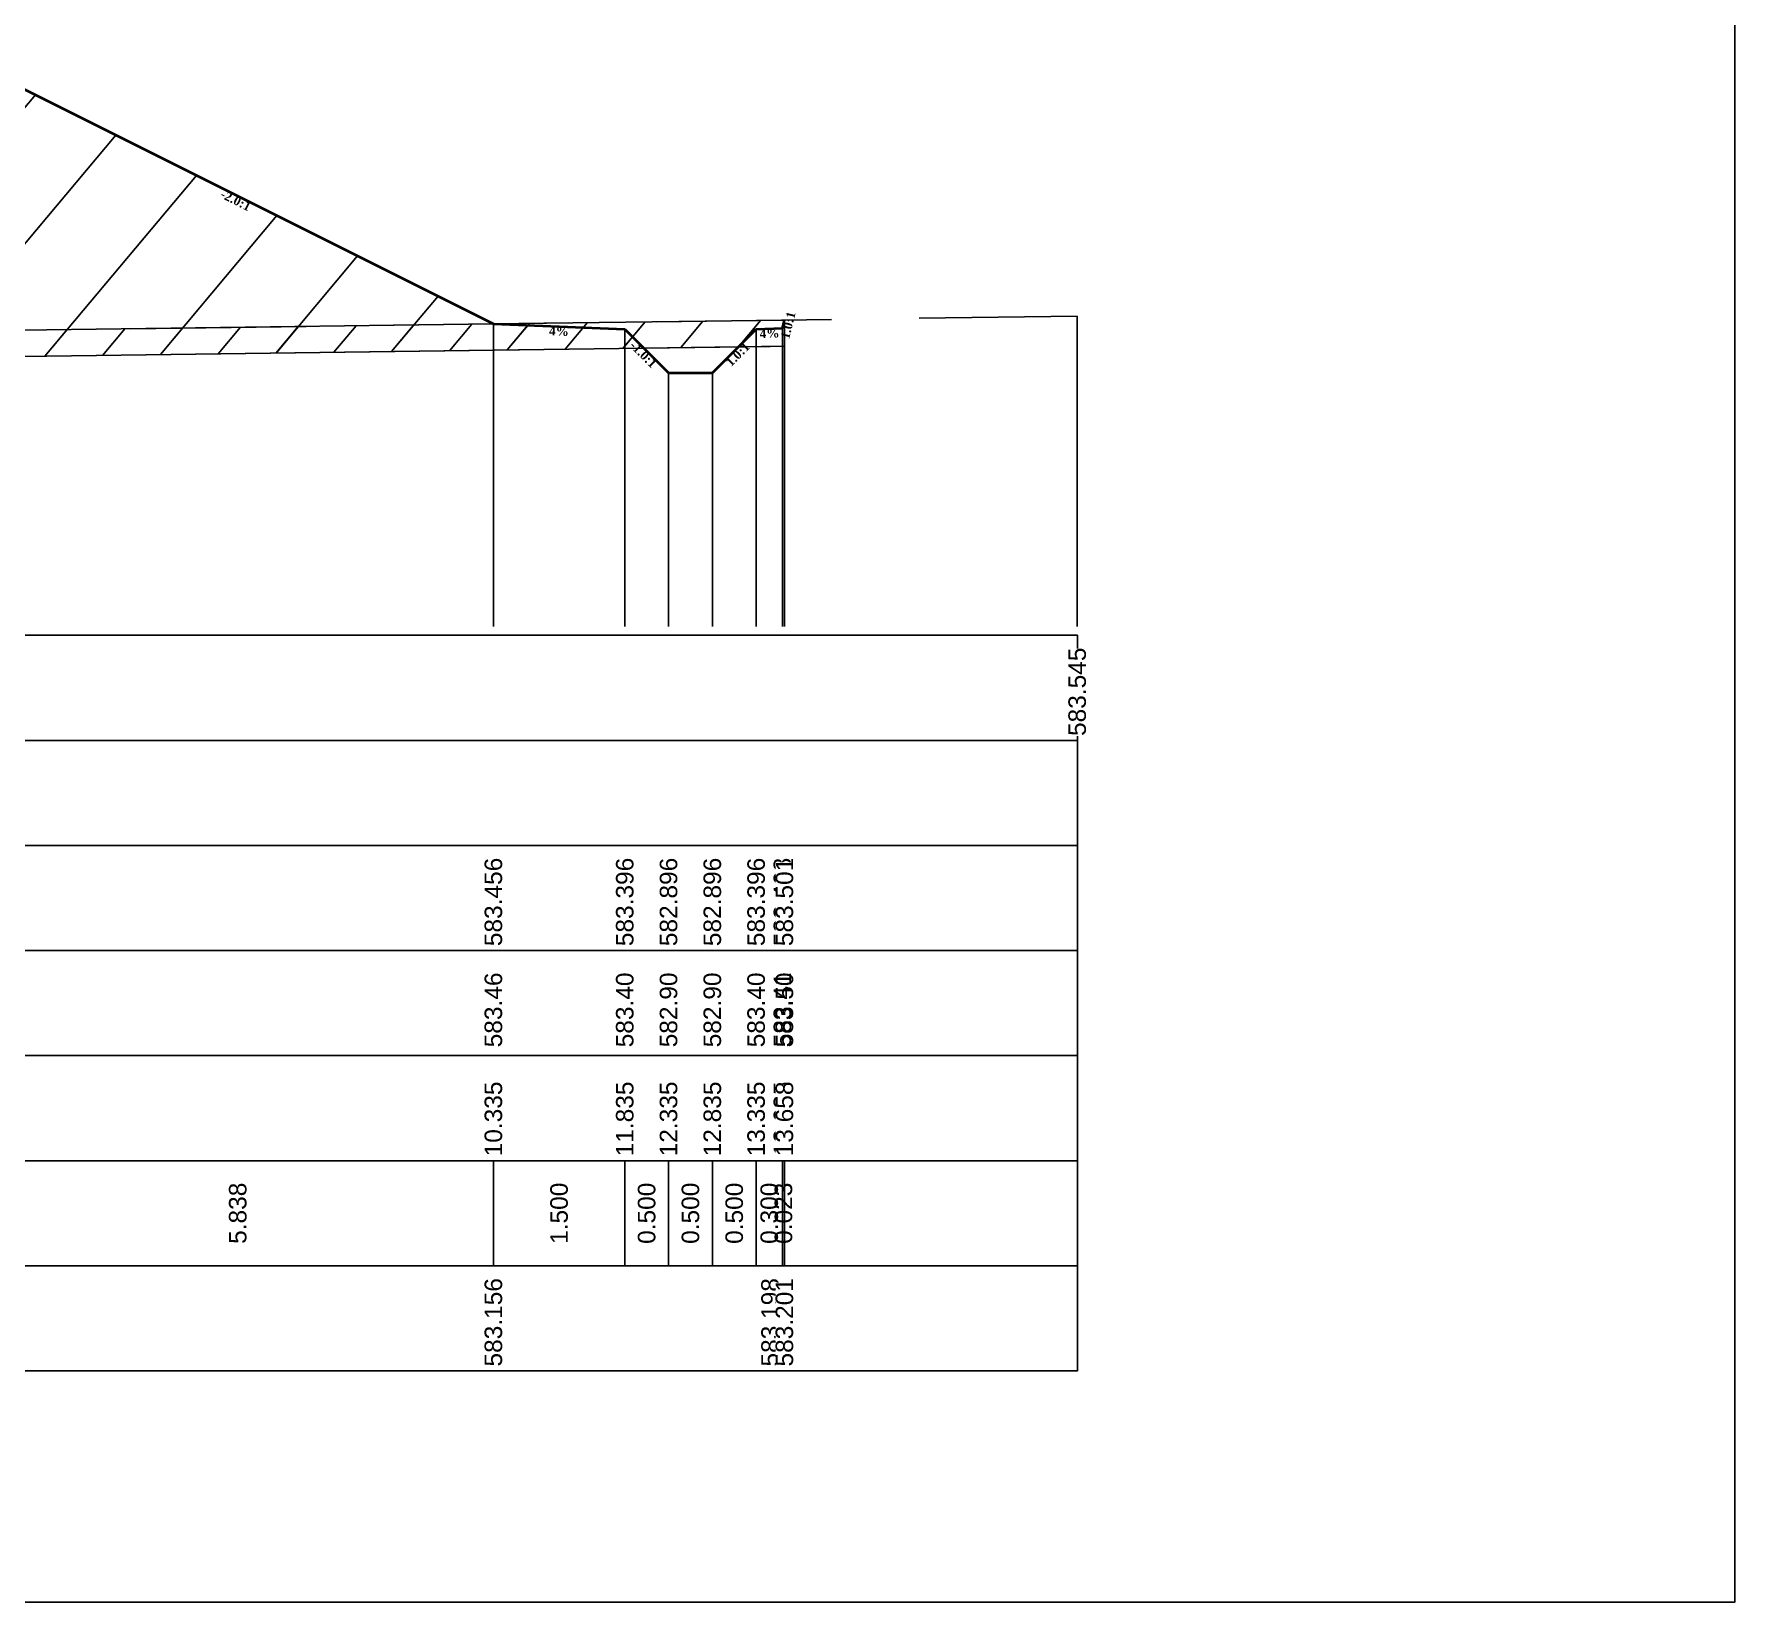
# Model space of a CAD drawing. Header units: millimetres. Extents: x 2762 to 3076, y 916 to 3305.
# Drawn here: x 2979.79 to 2999.21, y 2165.65 to 2183.55 of the extents above; entities that cross this region are included whole.
import ezdxf

# ---------------------------------------------------------------- set-up
doc = ezdxf.new("R2010")
doc.units = ezdxf.units.MM
doc.header["$LTSCALE"] = 2
doc.linetypes.add('CACHE', pattern=[9.525, 6.35, -3.175])
doc.linetypes.add('DASHED', pattern=[0.75, 0.5, -0.25])
doc.layers.add('C-ROAD-CORR', color=5, linetype='Continuous')
doc.layers.add('C-ROAD-SCTN', color=7, linetype='Continuous')
doc.styles.add('C3D_Etiquette', font='romans.shx')
doc.styles.add('C3D_Profil_Travers', font='romans.shx')

msp = doc.modelspace()

# ---------------------------------------------------------------- hatches: boundary and pattern name
at = {"linetype": 'Continuous', "lineweight": -3}
h = msp.add_hatch(dxfattribs=at)
h.set_pattern_fill('_U', color=3, angle=50, style=0, pattern_type=0)
h.set_pattern_definition([(50, (2987.8368, 2179.9774), (-0.766044, 0.642788), [])])
h.paths.add_polyline_path([(2987.837, 2179.977), (2988.039, 2180.18), (2988.339, 2180.192), (2988.362, 2180.284), (2988.362, 2179.984)])
h.paths.add_polyline_path([(2961.42, 2179.812), (2961.658, 2180.05), (2963.158, 2180.11), (2968.808, 2182.935), (2976.805, 2183.255), (2979.201, 2183.159), (2985.039, 2180.24), (2986.539, 2180.18), (2986.756, 2179.963), (2974.9, 2179.804), (2962.325, 2179.81)])
h.paths.add_polyline_path([(2959.844, 2179.815), (2959.844, 2180.115), (2959.858, 2180.062), (2960.158, 2180.05), (2960.393, 2179.814)])
h = msp.add_hatch(dxfattribs=at)
h.set_pattern_fill('_U', color=150, scale=0.5, angle=50, style=0, pattern_type=0)
h.set_pattern_definition([(50, (2987.83676, 2179.97745), (-0.383022, 0.321394), [])])
h.paths.add_polyline_path([(2987.837, 2179.977), (2988.039, 2180.18), (2988.339, 2180.192), (2988.362, 2180.284), (2988.362, 2179.984)])
h.paths.add_polyline_path([(2985.039, 2180.24), (2988.362, 2180.284), (2988.339, 2180.192), (2988.039, 2180.18), (2987.837, 2179.977), (2986.756, 2179.963), (2986.539, 2180.18)])
h.paths.add_polyline_path([(2961.42, 2179.812), (2961.658, 2180.05), (2963.158, 2180.11), (2974.9, 2180.104), (2985.039, 2180.24), (2986.539, 2180.18), (2986.756, 2179.963), (2974.9, 2179.804), (2962.325, 2179.81)])
h.paths.add_polyline_path([(2959.844, 2180.115), (2962.325, 2180.11), (2963.158, 2180.11), (2961.658, 2180.05), (2961.42, 2179.812), (2960.393, 2179.814), (2960.158, 2180.05), (2959.858, 2180.062)])
h.paths.add_polyline_path([(2959.844, 2179.815), (2959.844, 2180.115), (2959.858, 2180.062), (2960.158, 2180.05), (2960.393, 2179.814)])
h = msp.add_hatch(dxfattribs=at)
h.set_pattern_fill('_U', color=1, angle=50, style=0, pattern_type=0)
h.set_pattern_definition([(50, (2986.7563, 2179.963), (-0.766044, 0.642788), [])])
h.paths.add_polyline_path([(2986.756, 2179.963), (2987.837, 2179.977), (2987.539, 2179.68), (2987.039, 2179.68)])
h.paths.add_polyline_path([(2960.393, 2179.814), (2961.42, 2179.812), (2961.158, 2179.55), (2960.658, 2179.55)])

# ---------------------------------------------------------------- linework, layer by layer
at = {"color": 253, "linetype": 'Continuous', "lineweight": -3}
for p, q in [((2979.201, 2183.159), (2985.039, 2180.24)), ((2974.9, 2180.104), (2985.039, 2180.24)), ((2985.039, 2180.24), (2988.362, 2180.284)), ((2986.539, 2180.18), (2985.039, 2180.24)), ((2985.039, 2180.24), (2986.539, 2180.18)), ((2985.039, 2180.24), (2986.539, 2180.18)), ((2986.756, 2179.963), (2986.539, 2180.18)), ((2986.539, 2180.18), (2986.756, 2179.963)), ((2986.539, 2180.18), (2986.756, 2179.963)), ((2987.837, 2179.977), (2988.039, 2180.18)), ((2988.039, 2180.18), (2987.837, 2179.977)), ((2987.837, 2179.977), (2988.039, 2180.18)), ((2988.039, 2180.18), (2988.339, 2180.192)), ((2988.339, 2180.192), (2988.039, 2180.18)), ((2988.039, 2180.18), (2988.339, 2180.192)), ((2988.339, 2180.192), (2988.362, 2180.284)), ((2988.362, 2180.284), (2988.339, 2180.192)), ((2988.339, 2180.192), (2988.362, 2180.284)), ((2988.362, 2180.284), (2988.362, 2179.984)), ((2988.362, 2180.284), (2988.362, 2179.984)), ((2986.756, 2179.963), (2974.9, 2179.804)), ((2986.756, 2179.963), (2974.9, 2179.804)), ((2987.837, 2179.977), (2986.756, 2179.963)), ((2986.756, 2179.963), (2987.837, 2179.977)), ((2987.039, 2179.68), (2986.756, 2179.963)), ((2987.837, 2179.977), (2987.539, 2179.68)), ((2988.362, 2179.984), (2987.837, 2179.977)), ((2988.362, 2179.984), (2987.837, 2179.977)), ((2987.539, 2179.68), (2987.039, 2179.68))]:
    msp.add_line(p, q, dxfattribs=at)
at = {"color": 105, "linetype": 'DASHED', "lineweight": -3, "ltscale": 2}
msp.add_line((2974.9, 2180.104), (2991.705, 2180.329), dxfattribs=at)
at = {"color": 98, "linetype": 'CACHE', "lineweight": -3}
msp.add_line((2991.705, 2180.329), (2991.705, 2176.784), dxfattribs=at)
at = {"color": 8, "linetype": 'CACHE', "lineweight": -3}
for p, q in [((2985.039, 2176.784), (2985.039, 2180.24)), ((2986.539, 2176.784), (2986.539, 2180.18)), ((2988.039, 2176.784), (2988.039, 2180.18)), ((2988.339, 2176.784), (2988.339, 2180.192)), ((2988.362, 2176.784), (2988.362, 2180.284)), ((2987.039, 2176.784), (2987.039, 2179.68)), ((2987.539, 2176.784), (2987.539, 2179.68))]:
    msp.add_line(p, q, dxfattribs=at)
at = {"color": 6, "linetype": 'Continuous', "lineweight": -3}
for p, q in [((2978.813, 2179.857), (2985.039, 2179.94)), ((2985.039, 2179.94), (2988.198, 2179.982)), ((2988.198, 2179.982), (2988.362, 2179.984))]:
    msp.add_line(p, q, dxfattribs=at)
at = {"color": 7, "linetype": 'Continuous', "lineweight": -3}
for p, q in [((2957.704, 2176.684), (2991.706, 2176.684)), ((2985.039, 2169.484), (2985.039, 2170.684)), ((2985.039, 2169.484), (2985.039, 2170.684)), ((2986.539, 2169.484), (2986.539, 2170.684)), ((2986.539, 2169.484), (2986.539, 2170.684)), ((2987.039, 2169.484), (2987.039, 2170.684)), ((2987.039, 2169.484), (2987.039, 2170.684)), ((2987.539, 2169.484), (2987.539, 2170.684)), ((2987.539, 2169.484), (2987.539, 2170.684)), ((2988.039, 2169.484), (2988.039, 2170.684)), ((2988.039, 2169.484), (2988.039, 2170.684)), ((2988.339, 2169.484), (2988.339, 2170.684)), ((2988.339, 2169.484), (2988.339, 2170.684)), ((2988.362, 2169.484), (2988.362, 2170.684))]:
    msp.add_line(p, q, dxfattribs=at)
for points in [[(2957.704, 2175.484), (2991.706, 2175.484), (2991.706, 2176.684), (2957.704, 2176.684)], [(2957.704, 2174.284), (2991.706, 2174.284), (2991.706, 2175.484), (2957.704, 2175.484)], [(2957.704, 2173.084), (2991.706, 2173.084), (2991.706, 2174.284), (2957.704, 2174.284)], [(2957.704, 2171.884), (2991.706, 2171.884), (2991.706, 2173.084), (2957.704, 2173.084)], [(2957.704, 2170.684), (2991.706, 2170.684), (2991.706, 2171.884), (2957.704, 2171.884)], [(2957.704, 2169.484), (2991.706, 2169.484), (2991.706, 2170.684), (2957.704, 2170.684)], [(2957.704, 2168.284), (2991.706, 2168.284), (2991.706, 2169.484), (2957.704, 2169.484)]]:
    msp.add_3dface(points, dxfattribs=at)
at = {"layer": 'C-ROAD-CORR', "color": 1, "linetype": 'Continuous', "lineweight": 40}
for p, q in [((2979.201, 2183.159), (2985.039, 2180.24)), ((2985.039, 2180.24), (2986.539, 2180.18)), ((2986.539, 2180.18), (2987.039, 2179.68)), ((2987.539, 2179.68), (2988.039, 2180.18)), ((2988.039, 2180.18), (2988.339, 2180.192)), ((2988.339, 2180.192), (2988.362, 2180.284)), ((2987.039, 2179.68), (2987.539, 2179.68))]:
    msp.add_line(p, q, dxfattribs=at)
at = {"layer": 'C-ROAD-CORR', "color": 1, "linetype": 'Continuous', "lineweight": -3}
for p, q in [((2986.539, 2180.18), (2987.039, 2179.68)), ((2987.539, 2179.68), (2988.039, 2180.18))]:
    msp.add_line(p, q, dxfattribs=at)
at = {"layer": 'C-ROAD-SCTN', "color": 154, "linetype": 'Continuous', "lineweight": -3}
for p, q in [((2979.201, 2183.159), (2985.039, 2180.24)), ((2985.039, 2180.24), (2986.539, 2180.18)), ((2986.539, 2180.18), (2987.039, 2179.68)), ((2987.539, 2179.68), (2988.039, 2180.18)), ((2988.039, 2180.18), (2988.339, 2180.192)), ((2988.339, 2180.192), (2988.362, 2180.284)), ((2987.039, 2179.68), (2987.539, 2179.68))]:
    msp.add_line(p, q, dxfattribs=at)
at = {"layer": 'C-ROAD-SCTN', "color": 1, "linetype": 'Continuous', "lineweight": -3}
for p, q in [((2979.201, 2183.159), (2985.039, 2180.24)), ((2985.039, 2180.24), (2986.539, 2180.18)), ((2986.539, 2180.18), (2987.039, 2179.68)), ((2987.539, 2179.68), (2988.039, 2180.18)), ((2988.039, 2180.18), (2988.339, 2180.192)), ((2988.339, 2180.192), (2988.362, 2180.284)), ((2987.039, 2179.68), (2987.539, 2179.68))]:
    msp.add_line(p, q, dxfattribs=at)

# ---------------------------------------------------------------- texts
at = {"color": 7, "linetype": 'Continuous', "lineweight": -3, "char_height": 0.1, "attachment_point": 2, "style": 'C3D_Etiquette'}
for s, insert, width, rotation in [('{\\fTimes New Roman|b1|i0|c0|p18;-2.0:1}', (2982.119, 2181.696), 0.34598, 333.4349), ('{\\fTimes New Roman|b1|i0|c0|p18;1.0:1}', (2988.355, 2180.237), 0.29446, 75.9638), ('{\\fTimes New Roman|b1|i0|c0|p18;4%}', (2985.789, 2180.206), 0.42071, 357.7094), ('{\\fTimes New Roman|b1|i0|c0|p18;4%}', (2988.189, 2180.182), 0.37094, 2.2906), ('{\\fTimes New Roman|b1|i0|c0|p18;-1.0:1}', (2986.786, 2179.927), 0.34598, 315), ('{\\fTimes New Roman|b1|i0|c0|p18;1.0:1}', (2987.792, 2179.927), 0.29001, 45)]:
    msp.add_mtext(s, dxfattribs=dict(at, insert=insert, width=width, rotation=rotation))
at = {"color": 7, "linetype": 'Continuous', "lineweight": -3, "char_height": 0.2, "rotation": 90, "style": 'C3D_Profil_Travers'}
for s, insert, attachment_point in [('{\\fArial|b0|i0|c0|p34;583.46}', (2985.039, 2171.979), 4), ('{\\fArial|b0|i0|c0|p34;583.40}', (2986.539, 2171.979), 4), ('{\\fArial|b0|i0|c0|p34;582.90}', (2987.039, 2171.979), 4), ('{\\fArial|b0|i0|c0|p34;582.90}', (2987.539, 2171.979), 4), ('{\\fArial|b0|i0|c0|p34;583.40}', (2988.039, 2171.979), 4), ('{\\fArial|b0|i0|c0|p34;583.41}', (2988.339, 2171.979), 4), ('{\\fArial|b0|i0|c0|p34;583.50}', (2988.362, 2171.979), 4), ('{\\fArial|b0|i0|c0|p34;5.838}', (2982.12, 2170.084), 5), ('{\\fArial|b0|i0|c0|p34;1.500}', (2985.789, 2170.084), 5), ('{\\fArial|b0|i0|c0|p34;0.500}', (2986.789, 2170.084), 5), ('{\\fArial|b0|i0|c0|p34;0.500}', (2987.289, 2170.084), 5), ('{\\fArial|b0|i0|c0|p34;0.500}', (2987.789, 2170.084), 5), ('{\\fArial|b0|i0|c0|p34;0.300}', (2988.189, 2170.084), 5), ('{\\fArial|b0|i0|c0|p34;0.023}', (2988.351, 2170.084), 5)]:
    msp.add_mtext(s, dxfattribs=dict(at, insert=insert, attachment_point=attachment_point))

# ---------------------------------------------------------------- next in the draw order: texts
at = {"color": 7, "linetype": 'Continuous', "lineweight": -3, "char_height": 0.2, "attachment_point": 4, "rotation": 90, "style": 'C3D_Profil_Travers', "bg_fill": 3, "box_fill_scale": 1.000375, "bg_fill_color": 256, "bg_fill_true_color": 13158600, "bg_fill_transparency": 0}
for s, insert, width in [('{\\fArial|b0|i0|c0|p34;583.545}', (2991.705, 2175.534), 0.99705), ('{\\fArial|b0|i0|c0|p34;583.456}', (2985.039, 2173.134), 0.99539), ('{\\fArial|b0|i0|c0|p34;583.396}', (2986.539, 2173.134), 0.99539), ('{\\fArial|b0|i0|c0|p34;582.896}', (2987.039, 2173.134), 0.99539), ('{\\fArial|b0|i0|c0|p34;582.896}', (2987.539, 2173.134), 0.99539), ('{\\fArial|b0|i0|c0|p34;583.396}', (2988.039, 2173.134), 0.99539), ('{\\fArial|b0|i0|c0|p34;\\C256;10.335}', (2985.039, 2170.734), 0.82109), ('{\\fArial|b0|i0|c0|p34;\\C256;11.835}', (2986.539, 2170.734), 0.82109), ('{\\fArial|b0|i0|c0|p34;\\C256;12.335}', (2987.039, 2170.734), 0.82109), ('{\\fArial|b0|i0|c0|p34;\\C256;12.835}', (2987.539, 2170.734), 0.82109), ('{\\fArial|b0|i0|c0|p34;\\C256;13.335}', (2988.039, 2170.734), 0.82109), ('{\\fArial|b0|i0|c0|p34;583.156}', (2985.039, 2168.334), 0.99539), ('{\\fArial|b0|i0|c0|p34;583.198}', (2988.198, 2168.334), 0.99595)]:
    msp.add_mtext(s, dxfattribs=dict(at, insert=insert, width=width))

# ---------------------------------------------------------------- next in the draw order: texts
for s, insert, width in [('{\\fArial|b0|i0|c0|p34;583.408}', (2988.339, 2173.134), 0.99595), ('{\\fArial|b0|i0|c0|p34;\\C256;13.635}', (2988.339, 2170.734), 0.82109), ('{\\fArial|b0|i0|c0|p34;583.201}', (2988.362, 2168.334), 0.95654)]:
    msp.add_mtext(s, dxfattribs=dict(at, insert=insert, width=width))

# ---------------------------------------------------------------- next in the draw order: texts
for s, insert, width in [('{\\fArial|b0|i0|c0|p34;583.501}', (2988.362, 2173.134), 0.95654), ('{\\fArial|b0|i0|c0|p34;\\C256;13.658}', (2988.362, 2170.734), 0.81999)]:
    msp.add_mtext(s, dxfattribs=dict(at, insert=insert, width=width))

# ---------------------------------------------------------------- next in the draw order: linework, layer by layer
msp.add_lwpolyline([(2950.215, 2195.145), (2999.215, 2195.145), (2999.215, 2165.645), (2950.215, 2165.645)], close=True)

doc.saveas('drawing.dxf')
